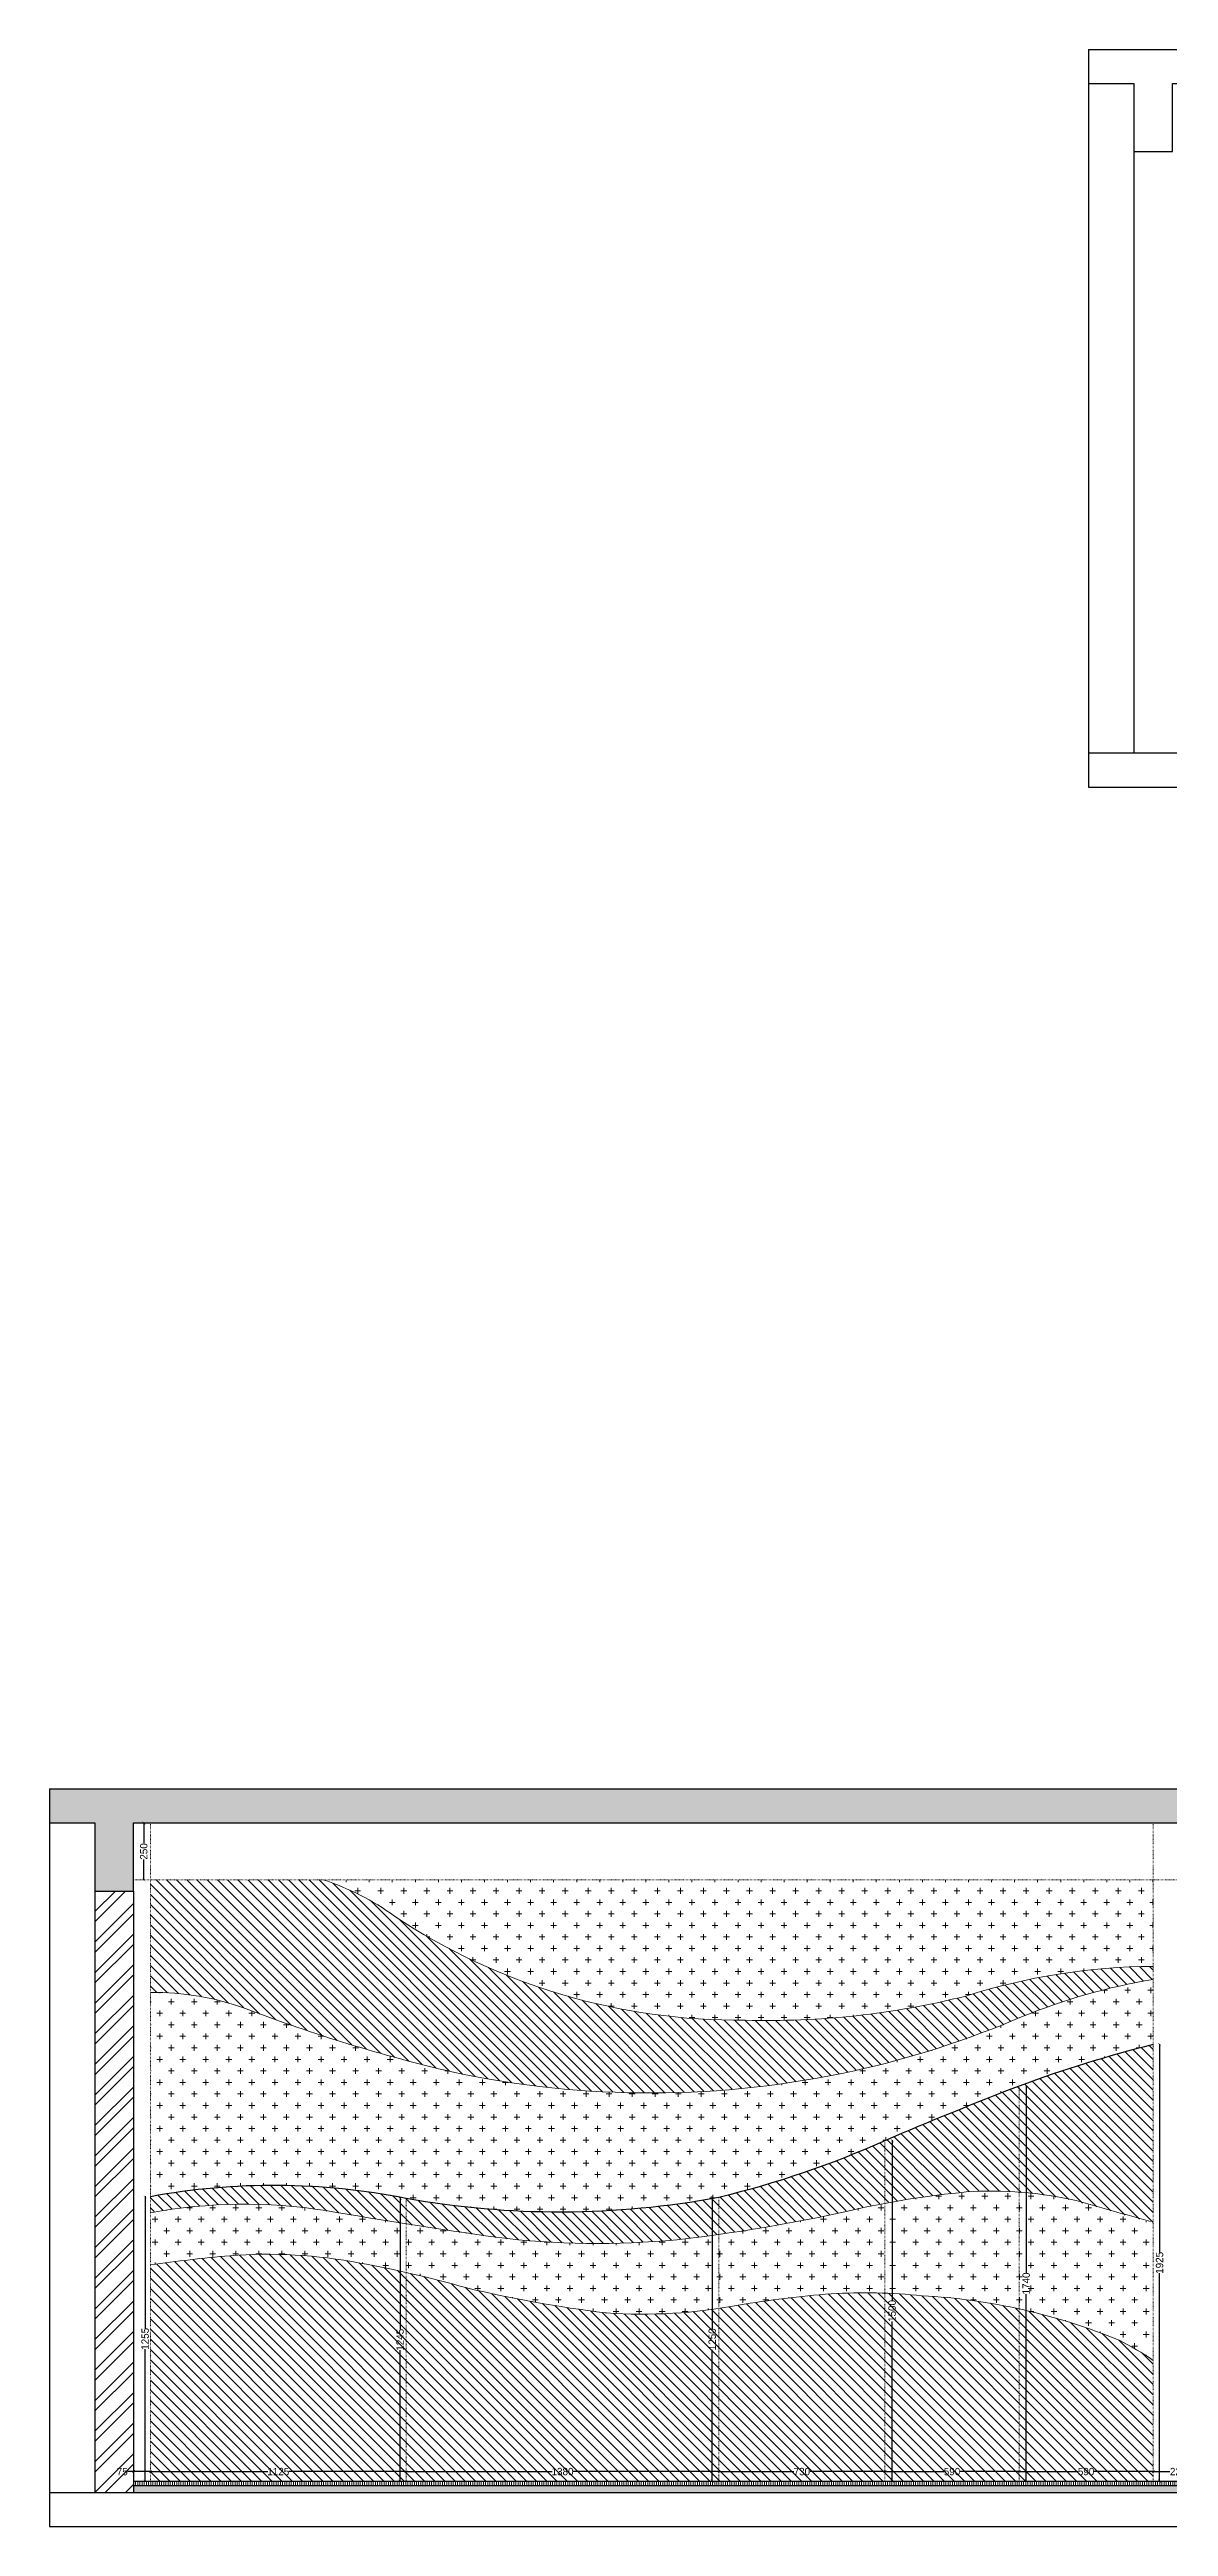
# Model space of a CAD drawing. Header units: millimetres. Extents: x 75500 to 345360, y -224327 to 19532.
# Drawn here: x 146127 to 151059, y -100529 to -89613 of the extents above; entities that cross this region are included whole.
import ezdxf

# ---------------------------------------------------------------- set-up
doc = ezdxf.new("R2010")
doc.units = ezdxf.units.MM
doc.header["$LTSCALE"] = 0.01
doc.linetypes.add('ACAD_ISO03W100', pattern=[30, 12, -18])
for name, color, linetype, lineweight in [('A-Ele 6', 250, 'Continuous', 0), ('A-WALL', 7, 'Continuous', 30), ('ele 0.1', 252, 'Continuous', 13), ('furniture section', 7, 'Continuous', 25), ('hatch', 251, 'Continuous', 0)]:
    doc.layers.add(name, color=color, linetype=linetype, lineweight=lineweight)
doc.layers.add('e .05', color=253, linetype='Continuous')
doc.styles.add('ISOCP2', font='GOTHIC.TTF')
doc.dimstyles.new('77', dxfattribs={"dimscale": 0.25, "dimtxt": 130, "dimasz": 100, "dimexe": 5, "dimexo": 1, "dimgap": 0.25, "dimtad": 0, "dimdec": 0, "dimrnd": 5, "dimzin": 0, "dimdsep": 46, "dimtxsty": 'ISOCP2', "dimblk": 'ARCHTICK', "dimcen": 0, "dimdle": 100, "dimclrd": 1, "dimclre": 256, "dimclrt": 256, "dimazin": 0, "dimtm": 1e-09, "dimtfac": 1, "dimtdec": 0, "dimtmove": 1, "dimatfit": 0, "dimfxl": 1, "dimtolj": 1, "dimtzin": 12, "dimlwd": -1, "dimlwe": -1, "dimarcsym": 0})

# ---------------------------------------------------------------- blocks, each defined once
blk = doc.blocks.new('_ARCHTICK')
at = {"color": 0, "linetype": 'ByBlock', "const_width": 0.15}
blk.add_lwpolyline([(-0.5, -0.5), (0.5, 0.5)], dxfattribs=at)
blk = doc.blocks.new('*D175')
at = {"color": 1, "ltscale": 4, "transparency": 16777216}
for p, q in [((146542, -97426), (146542, -97517)), ((146542, -97681), (146542, -97590))]:
    blk.add_line(p, q, dxfattribs=at)
at = {"layer": 'Defpoints', "color": 0, "transparency": 16777216}
for p in [(146497, -97429), (146542, -97429), (146497, -97679)]:
    blk.add_point(p, dxfattribs=at)
at = {"color": 1, "transparency": 16777216, "xscale": 12.5, "yscale": 12.5, "zscale": 12.5}
for p, rotation in [((146542, -97429), 90), ((146542, -97679), 270)]:
    blk.add_blockref('_ARCHTICK', p, dxfattribs=dict(at, rotation=rotation))
at = {"transparency": 16777216, "insert": (146542, -97554), "char_height": 32.5, "attachment_point": 5, "rotation": 90, "style": 'ISOCP2'}
blk.add_mtext('\\A1;250', dxfattribs=at)
blk = doc.blocks.new('*D176')
at = {"color": 1, "ltscale": 4, "transparency": 16777216}
for p, q in [((146497, -100287), (146470, -100287)), ((146497, -100287), (146484, -100287)), ((146572, -100287), (146497, -100287)), ((146572, -100287), (146584, -100287))]:
    blk.add_line(p, q, dxfattribs=at)
at = {"layer": 'Defpoints', "color": 0, "transparency": 16777216}
for p in [(146497, -100192), (146572, -100192), (146497, -100287)]:
    blk.add_point(p, dxfattribs=at)
at = {"color": 1, "transparency": 16777216, "xscale": 12.5, "yscale": 12.5, "zscale": 12.5}
blk.add_blockref('_ARCHTICK', (146497, -100287), dxfattribs=at)
at = {"color": 1, "transparency": 16777216, "xscale": 12.5, "yscale": 12.5, "zscale": 12.5, "rotation": 180}
blk.add_blockref('_ARCHTICK', (146572, -100287), dxfattribs=at)
at = {"transparency": 16777216, "insert": (146447, -100287), "char_height": 32.5, "attachment_point": 5, "style": 'ISOCP2'}
blk.add_mtext('\\A1;75', dxfattribs=at)
blk = doc.blocks.new('*D177')
at = {"color": 1, "ltscale": 4, "transparency": 16777216}
for p, q in [((146569, -100287), (147089, -100287)), ((147701, -100287), (147181, -100287))]:
    blk.add_line(p, q, dxfattribs=at)
at = {"layer": 'Defpoints', "color": 0, "transparency": 16777216}
for p in [(147698, -100287), (146572, -100329), (147698, -100329)]:
    blk.add_point(p, dxfattribs=at)
at = {"color": 1, "transparency": 16777216, "xscale": 12.5, "yscale": 12.5, "zscale": 12.5, "rotation": 180}
blk.add_blockref('_ARCHTICK', (146572, -100287), dxfattribs=at)
at = {"color": 1, "transparency": 16777216, "xscale": 12.5, "yscale": 12.5, "zscale": 12.5}
blk.add_blockref('_ARCHTICK', (147698, -100287), dxfattribs=at)
at = {"transparency": 16777216, "insert": (147135, -100287), "char_height": 32.5, "attachment_point": 5, "style": 'ISOCP2'}
blk.add_mtext('\\A1;1125', dxfattribs=at)
blk = doc.blocks.new('*D178')
at = {"color": 1, "ltscale": 4, "transparency": 16777216}
for p, q in [((147696, -100287), (148342, -100287)), ((149080, -100287), (148434, -100287))]:
    blk.add_line(p, q, dxfattribs=at)
at = {"layer": 'Defpoints', "color": 0, "transparency": 16777216}
for p in [(149078, -100287), (147698, -100329), (149078, -100329)]:
    blk.add_point(p, dxfattribs=at)
at = {"color": 1, "transparency": 16777216, "xscale": 12.5, "yscale": 12.5, "zscale": 12.5, "rotation": 180}
blk.add_blockref('_ARCHTICK', (147698, -100287), dxfattribs=at)
at = {"color": 1, "transparency": 16777216, "xscale": 12.5, "yscale": 12.5, "zscale": 12.5}
blk.add_blockref('_ARCHTICK', (149078, -100287), dxfattribs=at)
at = {"transparency": 16777216, "insert": (148388, -100287), "char_height": 32.5, "attachment_point": 5, "style": 'ISOCP2'}
blk.add_mtext('\\A1;1380', dxfattribs=at)
blk = doc.blocks.new('*D179')
at = {"color": 1, "ltscale": 4, "transparency": 16777216}
for p, q in [((149075, -100287), (149408, -100287)), ((149811, -100287), (149479, -100287))]:
    blk.add_line(p, q, dxfattribs=at)
at = {"layer": 'Defpoints', "color": 0, "transparency": 16777216}
for p in [(149809, -100287), (149078, -100329), (149809, -100329)]:
    blk.add_point(p, dxfattribs=at)
at = {"color": 1, "transparency": 16777216, "xscale": 12.5, "yscale": 12.5, "zscale": 12.5, "rotation": 180}
blk.add_blockref('_ARCHTICK', (149078, -100287), dxfattribs=at)
at = {"color": 1, "transparency": 16777216, "xscale": 12.5, "yscale": 12.5, "zscale": 12.5}
blk.add_blockref('_ARCHTICK', (149809, -100287), dxfattribs=at)
at = {"transparency": 16777216, "insert": (149443, -100287), "char_height": 32.5, "attachment_point": 5, "style": 'ISOCP2'}
blk.add_mtext('\\A1;730', dxfattribs=at)
blk = doc.blocks.new('*D180')
at = {"color": 1, "ltscale": 4, "transparency": 16777216}
for p, q in [((149806, -100287), (150069, -100287)), ((150403, -100287), (150141, -100287))]:
    blk.add_line(p, q, dxfattribs=at)
at = {"layer": 'Defpoints', "color": 0, "transparency": 16777216}
for p in [(150401, -100287), (149809, -100329), (150401, -100329)]:
    blk.add_point(p, dxfattribs=at)
at = {"color": 1, "transparency": 16777216, "xscale": 12.5, "yscale": 12.5, "zscale": 12.5, "rotation": 180}
blk.add_blockref('_ARCHTICK', (149809, -100287), dxfattribs=at)
at = {"color": 1, "transparency": 16777216, "xscale": 12.5, "yscale": 12.5, "zscale": 12.5}
blk.add_blockref('_ARCHTICK', (150401, -100287), dxfattribs=at)
at = {"transparency": 16777216, "insert": (150105, -100287), "char_height": 32.5, "attachment_point": 5, "style": 'ISOCP2'}
blk.add_mtext('\\A1;590', dxfattribs=at)
blk = doc.blocks.new('*D181')
at = {"color": 1, "ltscale": 4, "transparency": 16777216}
for p, q in [((150398, -100287), (150660, -100287)), ((150994, -100287), (150732, -100287))]:
    blk.add_line(p, q, dxfattribs=at)
at = {"layer": 'Defpoints', "color": 0, "transparency": 16777216}
for p in [(150992, -100287), (150401, -100329), (150992, -100329)]:
    blk.add_point(p, dxfattribs=at)
at = {"color": 1, "transparency": 16777216, "xscale": 12.5, "yscale": 12.5, "zscale": 12.5, "rotation": 180}
blk.add_blockref('_ARCHTICK', (150401, -100287), dxfattribs=at)
at = {"color": 1, "transparency": 16777216, "xscale": 12.5, "yscale": 12.5, "zscale": 12.5}
blk.add_blockref('_ARCHTICK', (150992, -100287), dxfattribs=at)
at = {"transparency": 16777216, "insert": (150696, -100287), "char_height": 32.5, "attachment_point": 5, "style": 'ISOCP2'}
blk.add_mtext('\\A1;590', dxfattribs=at)
blk = doc.blocks.new('*D182')
at = {"color": 1, "ltscale": 4, "transparency": 16777216}
for p, q in [((150989, -100287), (151065, -100287)), ((151214, -100287), (151138, -100287))]:
    blk.add_line(p, q, dxfattribs=at)
at = {"layer": 'Defpoints', "color": 0, "transparency": 16777216}
for p in [(151212, -100287), (150992, -100329), (151212, -100329)]:
    blk.add_point(p, dxfattribs=at)
at = {"color": 1, "transparency": 16777216, "xscale": 12.5, "yscale": 12.5, "zscale": 12.5, "rotation": 180}
blk.add_blockref('_ARCHTICK', (150992, -100287), dxfattribs=at)
at = {"color": 1, "transparency": 16777216, "xscale": 12.5, "yscale": 12.5, "zscale": 12.5}
blk.add_blockref('_ARCHTICK', (151212, -100287), dxfattribs=at)
at = {"transparency": 16777216, "insert": (151102, -100287), "char_height": 32.5, "attachment_point": 5, "style": 'ISOCP2'}
blk.add_mtext('\\A1;220', dxfattribs=at)
blk = doc.blocks.new('*D468')
at = {"color": 1, "ltscale": 4, "transparency": 16777216}
for p, q in [((146548, -99073), (146548, -99656)), ((146548, -100331), (146548, -99748))]:
    blk.add_line(p, q, dxfattribs=at)
at = {"layer": 'Defpoints', "color": 0, "transparency": 16777216}
for p in [(146572, -99076), (146548, -100329), (146572, -100329)]:
    blk.add_point(p, dxfattribs=at)
at = {"color": 1, "transparency": 16777216, "xscale": 12.5, "yscale": 12.5, "zscale": 12.5}
for p, rotation in [((146548, -99076), 90), ((146548, -100329), 270)]:
    blk.add_blockref('_ARCHTICK', p, dxfattribs=dict(at, rotation=rotation))
at = {"transparency": 16777216, "insert": (146548, -99702), "char_height": 32.5, "attachment_point": 5, "rotation": 90, "style": 'ISOCP2'}
blk.add_mtext('\\A1;1255', dxfattribs=at)
blk = doc.blocks.new('*D469')
at = {"color": 1, "ltscale": 4, "transparency": 16777216}
for p, q in [((147672, -99081), (147672, -99660)), ((147672, -100331), (147672, -99752))]:
    blk.add_line(p, q, dxfattribs=at)
at = {"layer": 'Defpoints', "color": 0, "transparency": 16777216}
for p in [(147698, -99083), (147672, -100329), (147698, -100329)]:
    blk.add_point(p, dxfattribs=at)
at = {"color": 1, "transparency": 16777216, "xscale": 12.5, "yscale": 12.5, "zscale": 12.5}
for p, rotation in [((147672, -99083), 90), ((147672, -100329), 270)]:
    blk.add_blockref('_ARCHTICK', p, dxfattribs=dict(at, rotation=rotation))
at = {"transparency": 16777216, "insert": (147672, -99706), "char_height": 32.5, "attachment_point": 5, "rotation": 90, "style": 'ISOCP2'}
blk.add_mtext('\\A1;1245', dxfattribs=at)
blk = doc.blocks.new('*D470')
at = {"color": 1, "ltscale": 4, "transparency": 16777216}
for p, q in [((149048, -99076), (149048, -99657)), ((149048, -100331), (149048, -99750))]:
    blk.add_line(p, q, dxfattribs=at)
at = {"layer": 'Defpoints', "color": 0, "transparency": 16777216}
for p in [(149078, -99079), (149048, -100329), (149078, -100329)]:
    blk.add_point(p, dxfattribs=at)
at = {"color": 1, "transparency": 16777216, "xscale": 12.5, "yscale": 12.5, "zscale": 12.5}
for p, rotation in [((149048, -99079), 90), ((149048, -100329), 270)]:
    blk.add_blockref('_ARCHTICK', p, dxfattribs=dict(at, rotation=rotation))
at = {"transparency": 16777216, "insert": (149048, -99704), "char_height": 32.5, "attachment_point": 5, "rotation": 90, "style": 'ISOCP2'}
blk.add_mtext('\\A1;1250', dxfattribs=at)
blk = doc.blocks.new('*D471')
at = {"color": 1, "ltscale": 4, "transparency": 16777216}
for p, q in [((149841, -98826), (149841, -99533)), ((149841, -100331), (149841, -99625))]:
    blk.add_line(p, q, dxfattribs=at)
at = {"layer": 'Defpoints', "color": 0, "transparency": 16777216}
for p in [(149809, -98829), (149809, -100329), (149841, -100329)]:
    blk.add_point(p, dxfattribs=at)
at = {"color": 1, "transparency": 16777216, "xscale": 12.5, "yscale": 12.5, "zscale": 12.5}
for p, rotation in [((149841, -98829), 90), ((149841, -100329), 270)]:
    blk.add_blockref('_ARCHTICK', p, dxfattribs=dict(at, rotation=rotation))
at = {"transparency": 16777216, "insert": (149841, -99579), "char_height": 32.5, "attachment_point": 5, "rotation": 90, "style": 'ISOCP2'}
blk.add_mtext('\\A1;1500', dxfattribs=at)
blk = doc.blocks.new('*D472')
at = {"color": 1, "ltscale": 4, "transparency": 16777216}
for p, q in [((150432, -98585), (150432, -99412)), ((150432, -100331), (150432, -99505))]:
    blk.add_line(p, q, dxfattribs=at)
at = {"layer": 'Defpoints', "color": 0, "transparency": 16777216}
for p in [(150401, -98588), (150401, -100329), (150432, -100329)]:
    blk.add_point(p, dxfattribs=at)
at = {"color": 1, "transparency": 16777216, "xscale": 12.5, "yscale": 12.5, "zscale": 12.5}
for p, rotation in [((150432, -98588), 90), ((150432, -100329), 270)]:
    blk.add_blockref('_ARCHTICK', p, dxfattribs=dict(at, rotation=rotation))
at = {"transparency": 16777216, "insert": (150432, -99458), "char_height": 32.5, "attachment_point": 5, "rotation": 90, "style": 'ISOCP2'}
blk.add_mtext('\\A1;1740', dxfattribs=at)
blk = doc.blocks.new('*D473')
at = {"color": 1, "ltscale": 4, "transparency": 16777216}
for p, q in [((151020, -98403), (151020, -99321)), ((151020, -100331), (151020, -99413))]:
    blk.add_line(p, q, dxfattribs=at)
at = {"layer": 'Defpoints', "color": 0, "transparency": 16777216}
for p in [(150992, -98405), (150992, -100329), (151020, -100329)]:
    blk.add_point(p, dxfattribs=at)
at = {"color": 1, "transparency": 16777216, "xscale": 12.5, "yscale": 12.5, "zscale": 12.5}
for p, rotation in [((151020, -98405), 90), ((151020, -100329), 270)]:
    blk.add_blockref('_ARCHTICK', p, dxfattribs=dict(at, rotation=rotation))
at = {"transparency": 16777216, "insert": (151020, -99367), "char_height": 32.5, "attachment_point": 5, "rotation": 90, "style": 'ISOCP2'}
blk.add_mtext('\\A1;1925', dxfattribs=at)

msp = doc.modelspace()

# ---------------------------------------------------------------- hatches: boundary and pattern name
at = {"layer": 'A-Ele 6'}
h = msp.add_hatch(dxfattribs=at)
h.set_pattern_fill('ANSI31', color=256, scale=10, angle=90)
h.set_pattern_definition([(135, (162847.944, -98618.443), (-22.45064, -22.45064), [])])
h.paths.add_polyline_path([(146571.5, -97678.7), (147332.8, -97678.7, -0.0793069), (147647.2, -97839.3, 0.1501104), (149192.6, -98297.7, 0.0684272), (150166, -98191.2, -0.0749453), (150991.5, -98060.4), (150991.5, -98117.7, 0.0545959), (150410.7, -98283.3, -0.0469353), (149674.8, -98520.2, -0.1078747), (147899.5, -98525.2, -0.0328622), (146993.2, -98247.8, 0.0915179), (146571.5, -98175.6)])
h = msp.add_hatch(dxfattribs=at)
h.set_pattern_fill('CROSS', color=256, scale=8, angle=90)
h.set_pattern_definition([(90, (147332.78, -98299.073), (-50.8, 50.8), [25.4, -76.2]), (180, (147345.48, -98286.373), (-50.8, -50.8), [25.4, -76.2])])
h.paths.add_polyline_path([(147647.2, -97839.3, 0.1501104), (149192.6, -98297.7, 0.0684272), (150166, -98191.2, -0.0749453), (150991.5, -98060.4), (150991.5, -97678.7), (147332.8, -97678.7, -0.0793069)])
h = msp.add_hatch(dxfattribs=at)
h.set_pattern_fill('CROSS', color=256, scale=8, angle=90)
h.set_pattern_definition([(90, (147983.72, -99143.556), (-50.8, 50.8), [25.4, -76.2]), (180, (147996.42, -99130.856), (-50.8, -50.8), [25.4, -76.2])])
h.paths.add_polyline_path([(146571.5, -99075.7, -0.0951262), (147698.2, -99083.4, 0.0905707), (149077.7, -99078.7, 0.0451357), (149808.8, -98829, -0.009809), (150401, -98588, -0.0273474), (150991.5, -98405.2), (150991.5, -98117.7, 0.0545959), (150410.7, -98283.3, -0.0469353), (149674.8, -98520.2, -0.1078747), (147899.5, -98525.2, -0.0328622), (146993.2, -98247.8, 0.0915179), (146571.5, -98175.6)])
h = msp.add_hatch(dxfattribs=at)
h.set_pattern_fill('ANSI31', color=256, scale=10, angle=90)
h.set_pattern_definition([(135, (162847.944, -99281.906), (-22.45064, -22.45064), [])])
h.paths.add_polyline_path([(147335.2, -99136.9, 0.0071495), (148085.3, -99254.3, 0.0544079), (148881.6, -99265.4, 0.0273134), (149648.8, -99136, -0.0331499), (150158, -99054.8, -0.0722634), (150642.8, -99092.8, -0.0030825), (150991.5, -99191.8), (150991.5, -98405.2, 0.0273474), (150401, -98588, 0.009809), (149808.8, -98829, -0.0451357), (149077.7, -99078.7, -0.0905707), (147698.2, -99083.4, 0.0951262), (146571.5, -99075.7), (146571.5, -99144.2, -0.0833041), (147335.2, -99136.9)])
h = msp.add_hatch(dxfattribs=at)
h.set_pattern_fill('CROSS', color=256, scale=8, angle=90)
h.set_pattern_definition([(90, (162847.944, -99797.184), (-50.8, 50.8), [25.4, -76.2]), (180, (162860.644, -99784.484), (-50.8, -50.8), [25.4, -76.2])])
h.paths.add_polyline_path([(146571.5, -99375.9, -0.0131927), (146921.2, -99335.5, -0.0661219), (147494.5, -99367.8, -0.0248128), (147959.8, -99476.2, 0.0290741), (148576.7, -99587, 0.012345), (148581.6, -99587.5, 0.0644402), (149164, -99553.4, -0.0206081), (149572.2, -99503.1, -0.0392943), (149972.8, -99512.1, -0.0850441), (150841.4, -99708, -0.0362852), (150991.5, -99797.2), (150991.5, -99191.8, 0.0030825), (150642.8, -99092.8, 0.0722634), (150158, -99054.8, 0.0331499), (149648.8, -99136, -0.0273134), (148881.6, -99265.4, -0.0544079), (148085.3, -99254.3, -0.0071495), (147335.2, -99136.9, 0.0833041), (146571.5, -99144.2)])
h = msp.add_hatch(dxfattribs=at)
h.set_pattern_fill('ANSI31', color=256, scale=10, angle=90)
h.set_pattern_definition([(135, (146567.502, -100328.718), (-22.45064, -22.45064), [])])
h.paths.add_polyline_path([(150991.5, -100328.7), (150991.5, -99797.2, 0.0362852), (150841.4, -99708, 0.0850441), (149972.8, -99512.1, 0.0392943), (149572.2, -99503.1, 0.0206081), (149164, -99553.4, -0.0644402), (148581.6, -99587.5, -0.012345), (148576.7, -99587, -0.0290741), (147959.8, -99476.2, 0.0248128), (147494.5, -99367.8, 0.0661219), (146921.2, -99335.5, 0.0131927), (146571.5, -99375.9), (146571.5, -100253.7), (146567.5, -100253.7), (146567.5, -100257.7), (146571.5, -100257.7), (146571.5, -100328.7)])
h = msp.add_hatch(dxfattribs=at)
h.set_pattern_fill('ANSI31', color=256, scale=3, angle=45)
h.set_pattern_definition([(90, (146496.502, -100348.718), (-9.525, 6e-16), [])])
h.paths.add_polyline_path([(146496.5, -100348.7), (146496.5, -100328.7), (151211.5, -100328.7), (151211.5, -100348.7)])
h = msp.add_hatch(dxfattribs=at)
h.set_pattern_fill('AR-SAND', color=256, scale=0.5, angle=45)
h.set_pattern_definition([(82.5, (146496.502, -100378.718), (-17.86907, 16.737674), [0, -19.304, 0, -21.59, 0, -20.6375]), (52.5, (146496.5, -100378.718), (-9.45055, 41.23664), [0, -10.414, 0, -17.399, 0, -6.6675]), (12.5, (146485.456, -100389.764), (27.91499, 28.01662), [0, -6.35, 0, -22.86, 0, -29.845]), (2.5, (146485.456, -100389.764), (19.11406, 34.87754), [0, -3.175, 0, -14.986, 0, -17.145])])
h.paths.add_polyline_path([(151211.5, -100378.7), (151211.5, -100348.7), (146496.5, -100348.7), (146496.5, -100378.7)])
at = {"layer": 'hatch'}
h = msp.add_hatch(dxfattribs=at)
h.set_pattern_fill('AR-CONC', color=256)
h.set_pattern_definition([(50, (146126.5, -97728.72), (182.1847, -15.939), [19.05, -209.55]), (355, (146126.5, -97728.72), (-35.2434, 191.057), [15.24, -167.6406]), (100.4514, (146141.68, -97730.05), (146.941, 175.118), [16.19, -178.09]), (46.184, (146126.5, -97677.92), (271.079, -42.042), [28.575, -314.325]), (96.6356, (146149.1, -97681.42), (237.404, 247.426), [24.285, -267.136]), (351.184, (146126.5, -97677.92), (237.404, 247.426), [22.86, -251.46]), (21, (146151.9, -97690.62), (151.6144, -102.265), [19.05, -209.55]), (326, (146151.9, -97690.62), (61.802, 184.188), [15.24, -167.64]), (71.4514, (146164.54, -97699.14), (213.4164, 81.923), [16.19, -178.09]), (37.5, (146126.5, -97728.72), (3.0886, 84.55504), [0, -165.608, 0, -170.18, 0, -168.275]), (7.5, (146126.5, -97728.72), (66.8197, 100.1806), [0, -97.028, 0, -161.798, 0, -64.135]), (327.5, (146069.86, -97728.72), (135.5906, -5.72874), [0, -63.5, 0, -198.12, 0, -262.89]), (317.5, (146044.46, -97728.72), (148.1292, 25.4265), [0, -82.55, 0, -131.572, 0, -186.69])])
h.paths.add_polyline_path([(146126.5, -97278.7), (146126.5, -97428.7), (146326.5, -97428.7), (146326.5, -97728.7), (146496.5, -97728.7), (146496.5, -97428.7), (151211.5, -97428.7), (151211.5, -97728.7), (151381.5, -97728.7), (151381.5, -97428.7), (151581.5, -97428.7), (151581.5, -97278.7)])
h = msp.add_hatch(dxfattribs=at)
h.set_pattern_fill('ANSI32', color=256, scale=10, angle=360)
h.set_pattern_definition([(45, (146326.5, -100378.72), (-67.352, 67.352), []), (45, (146371.4, -100378.72), (-67.352, 67.352), [])])
h.paths.add_polyline_path([(146496.5, -100378.7), (146496.5, -97728.7), (146326.5, -97728.7), (146326.5, -100378.7)])

# ---------------------------------------------------------------- linework, layer by layer
at = {"layer": 'A-WALL'}
for p, q in [((150706.8, -89613.4), (156161.8, -89613.4)), ((150906.8, -90063.4), (150906.8, -92713.4)), ((150706.8, -92713.4), (156161.8, -92713.4)), ((146126.5, -97278.7), (151581.5, -97278.7)), ((146326.5, -97728.7), (146326.5, -100378.7)), ((146496.5, -97728.7), (146496.5, -100378.7)), ((146126.5, -100378.7), (151581.5, -100378.7))]:
    msp.add_line(p, q, dxfattribs=at)
for points in [[(150706.8, -89763.4), (150906.8, -89763.4), (150906.8, -90063.4), (151076.8, -90063.4), (151076.8, -89763.4), (155791.8, -89763.4), (155791.8, -90063.4), (155961.8, -90063.4), (155961.8, -89763.4), (156161.8, -89763.4)], [(146126.5, -97428.7), (146326.5, -97428.7), (146326.5, -97728.7), (146496.5, -97728.7), (146496.5, -97428.7), (151211.5, -97428.7), (151211.5, -97728.7), (151381.5, -97728.7), (151381.5, -97428.7), (151581.5, -97428.7)]]:
    msp.add_lwpolyline(points, dxfattribs=at)
at = {"layer": 'Defpoints'}
for p, q in [((150706.8, -89613.4), (150706.8, -92863.4)), ((150706.8, -92863.4), (156161.8, -92863.4)), ((146126.5, -97278.7), (146126.5, -100528.7)), ((146126.5, -100528.7), (151581.5, -100528.7))]:
    msp.add_line(p, q, dxfattribs=at)
at = {"layer": 'e .05', "linetype": 'Continuous', "lineweight": 5}
for points in [[(147332.8, -97678.7, -0.0793069), (147647.2, -97839.3, 0.1501104), (149192.6, -98297.7, 0.0684272), (150166, -98191.2, -0.0749453), (150991.5, -98060.4, -0.0749453)], [(150991.5, -98117.7, 0.0545959), (150410.7, -98283.3, -0.0469353), (149674.8, -98520.2, -0.1078747), (147899.5, -98525.2, -0.0328622), (146993.2, -98247.8, 0.0915179), (146571.5, -98175.6)], [(150979.5, -99185.5, 0.0028877), (150652.8, -99092.8, 0.0722634), (150168, -99054.8, 0.0331499), (149658.8, -99136, -0.0273134), (148891.6, -99265.4, -0.0544079), (148095.3, -99254.3, -0.0071495), (147345.2, -99136.9, 0.0844125), (146571.5, -99146)], [(146571.5, -99375.9, -0.0131927), (146921.2, -99335.5, -0.0661219), (147494.5, -99367.8, -0.0248128), (147959.8, -99476.2, 0.0290741), (148576.7, -99587, 0.012345), (148581.6, -99587.5, 0.0644402), (149164, -99553.4, -0.0206081), (149572.2, -99503.1, -0.0392943), (149972.8, -99512.1, -0.0850441), (150841.4, -99708, -0.0362852), (150991.5, -99797.2, -0.0362852)]]:
    msp.add_lwpolyline(points, format="xyb", dxfattribs=at)
at = {"layer": 'ele 0.1', "linetype": 'ACAD_ISO03W100', "ltscale": 20}
for p, q in [((146571.5, -100328.7), (146571.5, -97428.7)), ((150991.5, -100328.7), (150991.5, -97428.7)), ((146496.5, -97678.7), (151211.5, -97678.7)), ((150401, -98588), (150401, -100328.7)), ((149808.8, -98829), (149808.8, -100328.7)), ((147698.2, -99083.4), (147698.2, -100328.7)), ((149077.7, -99078.7), (149077.7, -100328.7))]:
    msp.add_line(p, q, dxfattribs=at)
at = {"layer": 'furniture section'}
for p, q in [((146496.5, -100328.7), (151211.5, -100328.7)), ((146496.5, -100348.7), (151211.5, -100348.7))]:
    msp.add_line(p, q, dxfattribs=at)
at = {"layer": 'furniture section', "color": 14, "lineweight": 30}
msp.add_lwpolyline([(150991.5, -98405.2, 0.0273474), (150401, -98588, 0.009809), (149808.8, -98829, -0.0451357), (149077.7, -99078.7, -0.0905707), (147698.2, -99083.4, 0.0951262), (146571.5, -99075.7)], format="xyb", dxfattribs=at)

# ---------------------------------------------------------------- dimensions: what is measured, and where the dimension line sits
at = {"ltscale": 4}
for p1, p2, distance, picture, middle in [((146496.5, -97678.7), (146496.5, -97428.7), -45, '*D175', (146541.5, -97553.7)), ((150991.5016, -98405.1516), (150991.5016, -100328.7179), 28.8838, '*D473', (151020.3854, -99366.9348)), ((150401, -98588), (150401, -100328.7), 31, '*D472', (150431.9, -99458.4)), ((149808.8, -98829), (149808.8, -100328.7), 32.1, '*D471', (149841, -99578.8)), ((146571.5, -99075.7), (146571.5, -100328.7), -23, '*D468', (146548.5, -99702.2)), ((147698.2, -99083.4), (147698.2, -100328.7), -25.9, '*D469', (147672.2, -99706.1)), ((149077.7, -99078.7), (149077.7, -100328.7), -29.7, '*D470', (149048, -99703.7)), ((146571.5, -100328.7), (147698.2, -100328.7), 42, '*D177', (147134.8, -100286.7)), ((147698.1629, -100328.7179), (149077.6995, -100328.7179), 42.0008, '*D178', (148387.9312, -100286.7172)), ((149077.7, -100328.7), (149808.8, -100328.7), 42, '*D179', (149443.3, -100286.7)), ((149808.8, -100328.7), (150401, -100328.7), 42, '*D180', (150104.9, -100286.7)), ((150400.9676, -100328.7179), (150991.5016, -100328.7179), 42.0008, '*D181', (150696.2346, -100286.7172)), ((150991.5, -100328.7), (151211.5, -100328.7), 42, '*D182', (151101.5, -100286.7))]:
    dim = msp.add_aligned_dim(p1=p1, p2=p2, distance=distance, dimstyle='77', override={"dimasz": 50, "dimpost": '\\X', "dimblk": 'ARCHTICK', "dimdle": 10, "dimse1": 1, "dimse2": 1, "dimclre": 253}, dxfattribs=at)
    dim.commit()
    dim.dimension.update_dxf_attribs({"geometry": picture, "text_midpoint": middle})
dim = msp.add_linear_dim(base=(146496.5, -100286.7), p1=(146571.5, -100191.6), p2=(146496.5, -100191.6), angle=180, dimstyle='77', override={"dimasz": 50, "dimpost": '\\X', "dimblk": 'ARCHTICK', "dimdle": 10, "dimse1": 1, "dimse2": 1, "dimclre": 253}, dxfattribs=at)
dim.commit()
dim.dimension.update_dxf_attribs({"geometry": '*D176', "text_midpoint": (146447.2, -100286.7), "dimtype": 161})

doc.saveas('drawing.dxf')
